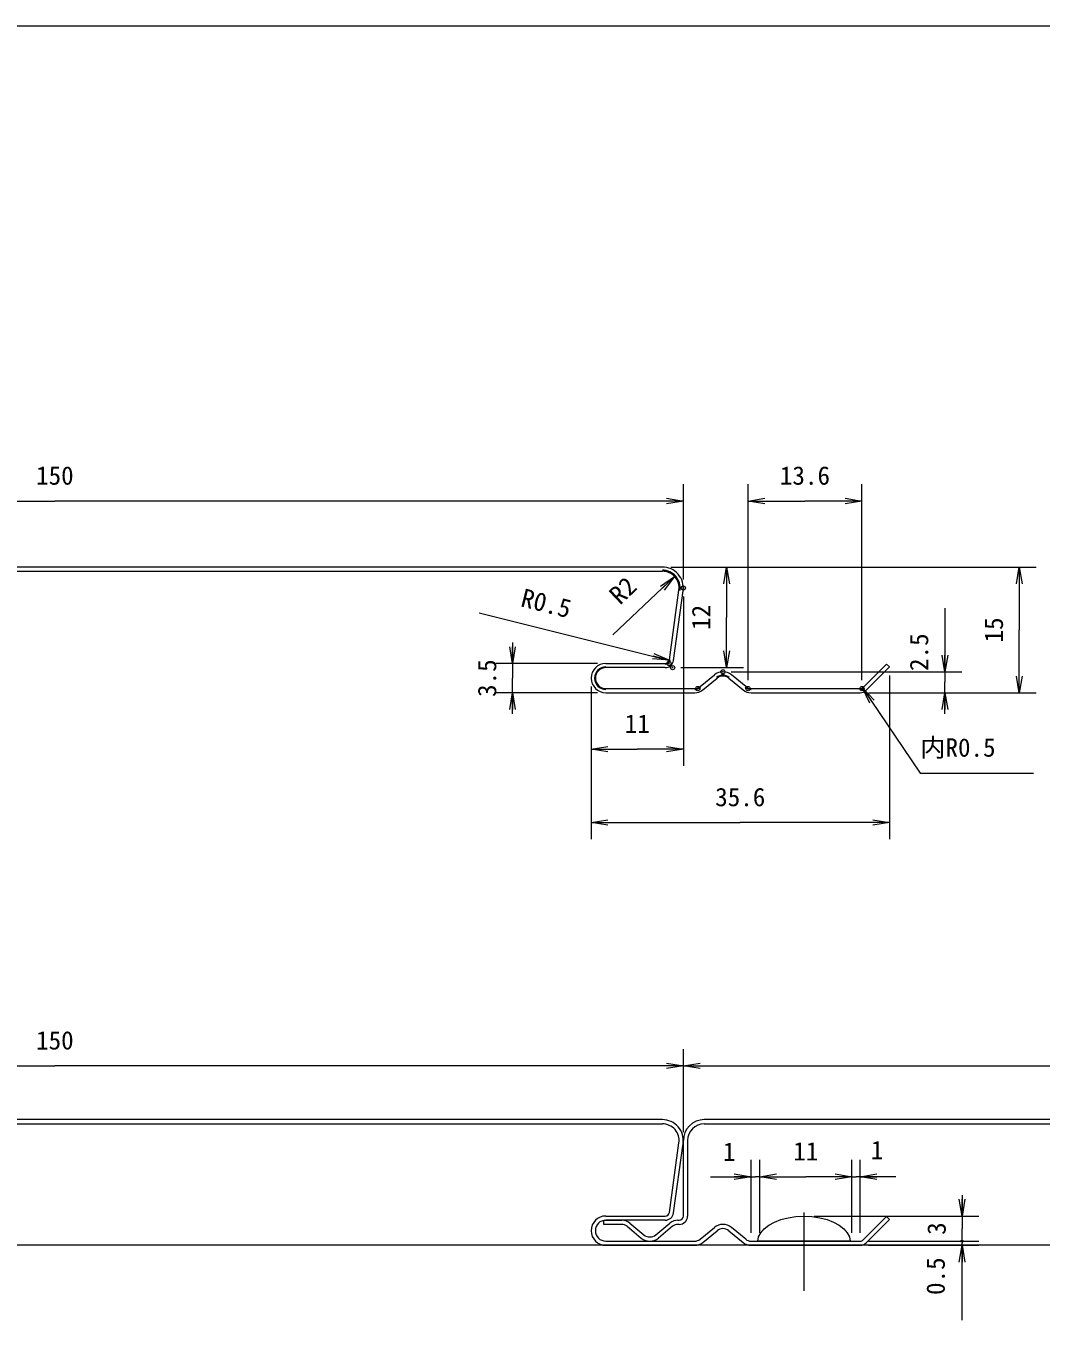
# Model space of a CAD drawing. Units: millimetres on the paper. Extents: x -208 to 189, y -250 to 139.
# Drawn here: x -87.3 to 33.9, y -15 to 139.4 of the extents above; entities that cross this region are included whole.
import ezdxf
from ezdxf.enums import TextEntityAlignment as Align

# ---------------------------------------------------------------- set-up
doc = ezdxf.new("R2010")
doc.units = ezdxf.units.MM
doc.header["$PDMODE"] = 32
doc.header["$PDSIZE"] = 0.5
for name, color, linetype, lineweight in [('0-0_寸法', 7, 'Continuous', 18), ('0-1_通り', 6, 'Continuous', 18), ('1-1', 1, 'Continuous', 18), ('F-F', 5, 'Continuous', 18)]:
    doc.layers.add(name, color=color, linetype=linetype, lineweight=lineweight)
doc.styles.add('ＭＳ ゴシック', font='')
doc.styles.get('ＭＳ ゴシック').set_extended_font_data('MS Gothic')

# ---------------------------------------------------------------- blocks, each defined once
blk = doc.blocks.new('_OPEN')
at = {"layer": '0-0_寸法'}
blk.add_line((0, 0), (-1, 0), dxfattribs=at)
blk.add_lwpolyline([(-1, 0.1667), (0, 0), (-1, -0.1667)], dxfattribs=at)
blk = doc.blocks.new('_D5')
at = {"layer": '0-1_通り'}
blk.add_lwpolyline([(179.335, 195.22), (185.956, 201.489), (186.682, 202.177)], dxfattribs=at)
at = {"layer": '0-1_通り', "xscale": 2, "yscale": 2, "rotation": 43.43862}
blk.add_blockref('_OPEN', (186.682, 202.177), dxfattribs=at)
at = {"layer": '0-1_通り', "color": 7, "style": 'ＭＳ ゴシック'}
blk.add_text('R2', height=2.199, rotation=43.439, dxfattribs=at).set_placement((180.629, 198.216), align=Align.BOTTOM_LEFT)
blk = doc.blocks.new('_D6')
at = {"layer": '0-1_通り'}
blk.add_lwpolyline([(163.367, 197.85), (185.82, 192.241), (186.063, 192.181)], dxfattribs=at)
at = {"layer": '0-1_通り', "xscale": 2, "yscale": 2, "rotation": 345.97408}
blk.add_blockref('_OPEN', (186.063, 192.181), dxfattribs=at)
at = {"layer": '0-1_通り', "color": 7, "style": 'ＭＳ ゴシック'}
blk.add_text('R0.5', height=2.199, rotation=345.974, dxfattribs=at).set_placement((168.044, 198.007), align=Align.BOTTOM_LEFT)
blk = doc.blocks.new('_D7')
at = {"layer": '0-1_通り'}
for p, q in [((167.345, 194.302), (167.345, 190.052)), ((177.48, 191.802), (165.345, 191.802)), ((167.345, 185.802), (167.345, 190.052)), ((177.48, 188.302), (165.345, 188.302))]:
    blk.add_line(p, q, dxfattribs=at)
at = {"layer": '0-1_通り', "xscale": 2, "yscale": 2}
for p, rotation in [((167.345, 191.802), 270), ((167.345, 188.302), 90)]:
    blk.add_blockref('_OPEN', p, dxfattribs=dict(at, rotation=rotation))
at = {"layer": '0-1_通り', "color": 7, "style": 'ＭＳ ゴシック'}
blk.add_text('3.5', height=2.199, rotation=90, dxfattribs=at).set_placement((166.059, 187.802), align=Align.BOTTOM_LEFT)
blk = doc.blocks.new('_D8')
at = {"layer": '0-1_通り'}
for p, q in [((187.73, 199.802), (187.73, 179.572)), ((176.73, 189.052), (176.73, 179.572)), ((176.73, 181.572), (182.23, 181.572)), ((187.73, 181.572), (182.23, 181.572))]:
    blk.add_line(p, q, dxfattribs=at)
at = {"layer": '0-1_通り', "xscale": 2, "yscale": 2, "rotation": 180}
blk.add_blockref('_OPEN', (176.73, 181.572), dxfattribs=at)
at = {"layer": '0-1_通り', "xscale": 2, "yscale": 2}
blk.add_blockref('_OPEN', (187.73, 181.572), dxfattribs=at)
at = {"layer": '0-1_通り', "color": 7, "style": 'ＭＳ ゴシック'}
blk.add_text('11', height=2.199, dxfattribs=at).set_placement((180.73, 182.858), align=Align.BOTTOM_LEFT)
blk = doc.blocks.new('_D10')
at = {"layer": '0-1_通り'}
for p, q in [((37.73, 201.802), (37.73, 213.186)), ((187.73, 201.802), (187.73, 213.186)), ((37.73, 211.186), (112.73, 211.186)), ((187.73, 211.186), (112.73, 211.186))]:
    blk.add_line(p, q, dxfattribs=at)
at = {"layer": '0-1_通り', "xscale": 2, "yscale": 2, "rotation": 180}
blk.add_blockref('_OPEN', (37.73, 211.186), dxfattribs=at)
at = {"layer": '0-1_通り', "xscale": 2, "yscale": 2}
blk.add_blockref('_OPEN', (187.73, 211.186), dxfattribs=at)
at = {"layer": '0-1_通り', "color": 7, "style": 'ＭＳ ゴシック'}
blk.add_text('150', height=2.199, dxfattribs=at).set_placement((110.48, 212.472), align=Align.BOTTOM_LEFT)
blk = doc.blocks.new('_D11')
at = {"layer": '0-1_通り'}
for p, q in [((212.334, 190.379), (212.334, 170.815)), ((176.73, 189.052), (176.73, 170.815)), ((176.73, 172.815), (194.532, 172.815)), ((212.334, 172.815), (194.532, 172.815))]:
    blk.add_line(p, q, dxfattribs=at)
at = {"layer": '0-1_通り', "xscale": 2, "yscale": 2, "rotation": 180}
blk.add_blockref('_OPEN', (176.73, 172.815), dxfattribs=at)
at = {"layer": '0-1_通り', "xscale": 2, "yscale": 2}
blk.add_blockref('_OPEN', (212.334, 172.815), dxfattribs=at)
at = {"layer": '0-1_通り', "color": 7, "style": 'ＭＳ ゴシック'}
blk.add_text('35.6', height=2.199, dxfattribs=at).set_placement((191.532, 174.101), align=Align.BOTTOM_LEFT)
blk = doc.blocks.new('_D12')
at = {"layer": '0-1_通り'}
for p, q in [((186.23, 203.302), (229.827, 203.302)), ((227.827, 203.302), (227.827, 195.802)), ((227.827, 188.302), (227.827, 195.802)), ((209.843, 188.302), (229.827, 188.302))]:
    blk.add_line(p, q, dxfattribs=at)
at = {"layer": '0-1_通り', "xscale": 2, "yscale": 2}
for p, rotation in [((227.827, 203.302), 90), ((227.827, 188.302), 270)]:
    blk.add_blockref('_OPEN', p, dxfattribs=dict(at, rotation=rotation))
at = {"layer": '0-1_通り', "color": 7, "style": 'ＭＳ ゴシック'}
blk.add_text('15', height=2.199, rotation=90, dxfattribs=at).set_placement((226.541, 194.302), align=Align.BOTTOM_LEFT)
blk = doc.blocks.new('_D13')
at = {"layer": '0-1_通り'}
blk.add_lwpolyline([(209.123, 188.888), (216.014, 178.726), (229.514, 178.726)], dxfattribs=at)
at = {"layer": '0-1_通り', "xscale": 2, "yscale": 2, "rotation": 124.14169}
blk.add_blockref('_OPEN', (209.123, 188.888), dxfattribs=at)
at = {"layer": '0-1_通り', "color": 7, "style": 'ＭＳ ゴシック'}
blk.add_text('内R0.5', height=2.199, dxfattribs=at).set_placement((216.014, 180.011), align=Align.BOTTOM_LEFT)
blk = doc.blocks.new('_D14')
at = {"layer": '0-1_通り'}
for p, q in [((218.959, 198.4), (218.959, 189.552)), ((193.45, 190.802), (220.959, 190.802)), ((218.959, 185.802), (218.959, 189.552)), ((209.843, 188.302), (220.959, 188.302))]:
    blk.add_line(p, q, dxfattribs=at)
at = {"layer": '0-1_通り', "xscale": 2, "yscale": 2}
for p, rotation in [((218.959, 190.802), 270), ((218.959, 188.302), 90)]:
    blk.add_blockref('_OPEN', p, dxfattribs=dict(at, rotation=rotation))
at = {"layer": '0-1_通り', "color": 7, "style": 'ＭＳ ゴシック'}
blk.add_text('2.5', height=2.199, rotation=90, dxfattribs=at).set_placement((217.617, 190.9), align=Align.BOTTOM_LEFT)
blk = doc.blocks.new('_D15')
at = {"layer": '0-1_通り'}
for p, q in [((186.23, 203.302), (194.891, 203.302)), ((192.891, 203.302), (192.891, 197.302)), ((192.891, 191.302), (192.891, 197.302)), ((187.45, 191.302), (194.891, 191.302))]:
    blk.add_line(p, q, dxfattribs=at)
at = {"layer": '0-1_通り', "xscale": 2, "yscale": 2}
for p, rotation in [((192.891, 203.302), 90), ((192.891, 191.302), 270)]:
    blk.add_blockref('_OPEN', p, dxfattribs=dict(at, rotation=rotation))
at = {"layer": '0-1_通り', "color": 7, "style": 'ＭＳ ゴシック'}
blk.add_text('12', height=2.199, rotation=90, dxfattribs=at).set_placement((191.605, 195.802), align=Align.BOTTOM_LEFT)
blk = doc.blocks.new('_D16')
at = {"layer": '0-1_通り'}
for p, q in [((195.45, 189.802), (195.45, 213.186)), ((209.05, 189.802), (209.05, 213.186)), ((195.45, 211.186), (202.25, 211.186)), ((209.05, 211.186), (202.25, 211.186))]:
    blk.add_line(p, q, dxfattribs=at)
at = {"layer": '0-1_通り', "xscale": 2, "yscale": 2, "rotation": 180}
blk.add_blockref('_OPEN', (195.45, 211.186), dxfattribs=at)
at = {"layer": '0-1_通り', "xscale": 2, "yscale": 2}
blk.add_blockref('_OPEN', (209.05, 211.186), dxfattribs=at)
at = {"layer": '0-1_通り', "color": 7, "style": 'ＭＳ ゴシック'}
blk.add_text('13.6', height=2.199, dxfattribs=at).set_placement((199.25, 212.472), align=Align.BOTTOM_LEFT)
blk = doc.blocks.new('BLOCK003')
at = {"layer": '0-1_通り', "color": 1}
for p, q in [((185.23, 137.355), (40.23, 137.355)), ((40.23, 136.855), (185.23, 136.855)), ((37.73, 125.855), (37.73, 134.855)), ((38.23, 134.855), (38.23, 125.855)), ((186.073, 126.287), (187.211, 134.583)), ((186.568, 126.219), (187.707, 134.515)), ((37.089, 125.355), (37.23, 125.355)), ((178.48, 125.855), (185.578, 125.855)), ((185.578, 125.355), (178.48, 125.355)), ((209.55, 122.648), (212.334, 125.432)), ((31.007, 124.627), (32.712, 123.221)), ((31.325, 125.012), (33.03, 123.606)), ((34.43, 123.606), (36.135, 125.012)), ((36.453, 124.627), (34.748, 123.221)), ((37.23, 124.855), (37.089, 124.855)), ((189.727, 123.084), (191.432, 124.49)), ((190.045, 122.698), (191.75, 124.104)), ((193.15, 124.104), (194.855, 122.698)), ((195.173, 123.084), (193.468, 124.49)), ((178.48, 122.855), (189.091, 122.855)), ((178.48, 122.355), (189.091, 122.355)), ((195.809, 122.855), (208.843, 122.855)), ((195.809, 122.355), (208.843, 122.355))]:
    blk.add_line(p, q, dxfattribs=at)
for points in [[(30.371, 124.855), (28.23, 124.855), (28.23, 125.355), (30.371, 125.355)], [(209.196, 123.002), (211.98, 125.786), (212.334, 125.432)]]:
    blk.add_lwpolyline(points, dxfattribs=at)
for centre, radius, start, end in [((40.23, 134.855), 2.5, 90, 180), ((40.23, 134.855), 2, 90, 180), ((185.23, 134.855), 2.5, 352.18692, 90), ((185.23, 134.855), 2, 352.18692, 90), ((30.371, 123.855), 1.5, 50.49074, 90), ((37.089, 123.855), 1.5, 90, 129.50926), ((37.23, 125.855), 0.5, 270, 0), ((37.23, 125.855), 1, 270, 0), ((178.48, 124.105), 1.75, 90, 270), ((178.48, 124.105), 1.25, 90, 270), ((185.578, 126.355), 0.5, 270, 352.18692), ((185.578, 126.355), 1, 270, 352.18692), ((30.371, 123.855), 1, 50.49074, 90), ((33.73, 124.455), 1.1, 230.49074, 309.50926), ((37.089, 123.855), 1, 90, 129.50926), ((192.45, 123.255), 1.6, 50.49074, 129.50926), ((192.45, 123.255), 1.1, 50.49074, 129.50926), ((33.73, 124.455), 1.6, 230.49074, 309.50926), ((189.091, 123.855), 1, 270, 309.50926), ((189.091, 123.855), 1.5, 270, 309.50926), ((195.809, 123.855), 1.5, 230.49074, 270), ((195.809, 123.855), 1, 230.49074, 270), ((208.843, 123.355), 0.5, 270, 315), ((208.843, 123.355), 1, 270, 315)]:
    blk.add_arc(centre, radius, start, end, dxfattribs=at)
blk = doc.blocks.new('BLOCK004')
at = {"layer": '0-1_通り'}
for p, q in [((335.23, 137.355), (190.23, 137.355)), ((190.23, 136.855), (335.23, 136.855)), ((187.73, 125.855), (187.73, 134.855)), ((188.23, 134.855), (188.23, 125.855)), ((336.073, 126.287), (337.211, 134.583)), ((336.568, 126.219), (337.707, 134.515)), ((187.089, 125.355), (187.23, 125.355)), ((328.48, 125.855), (335.578, 125.855)), ((335.578, 125.355), (328.48, 125.355)), ((359.55, 122.648), (362.334, 125.432)), ((181.007, 124.627), (182.712, 123.221)), ((181.325, 125.012), (183.03, 123.606)), ((184.43, 123.606), (186.135, 125.012)), ((186.453, 124.627), (184.748, 123.221)), ((187.23, 124.855), (187.089, 124.855)), ((339.727, 123.084), (341.432, 124.49)), ((340.045, 122.698), (341.75, 124.104)), ((343.15, 124.104), (344.855, 122.698)), ((345.173, 123.084), (343.468, 124.49)), ((328.48, 122.855), (339.091, 122.855)), ((328.48, 122.355), (339.091, 122.355)), ((345.809, 122.855), (358.843, 122.855)), ((345.809, 122.355), (358.843, 122.355))]:
    blk.add_line(p, q, dxfattribs=at)
for points in [[(180.371, 124.855), (178.23, 124.855), (178.23, 125.355), (180.371, 125.355)], [(359.196, 123.002), (361.98, 125.786), (362.334, 125.432)]]:
    blk.add_lwpolyline(points, dxfattribs=at)
for centre, radius, start, end in [((190.23, 134.855), 2.5, 90, 180), ((190.23, 134.855), 2, 90, 180), ((335.23, 134.855), 2.5, 352.18692, 90), ((335.23, 134.855), 2, 352.18692, 90), ((180.371, 123.855), 1.5, 50.49074, 90), ((187.089, 123.855), 1.5, 90, 129.50926), ((187.23, 125.855), 0.5, 270, 0), ((187.23, 125.855), 1, 270, 0), ((328.48, 124.105), 1.75, 90, 270), ((328.48, 124.105), 1.25, 90, 270), ((335.578, 126.355), 0.5, 270, 352.18692), ((335.578, 126.355), 1, 270, 352.18692), ((180.371, 123.855), 1, 50.49074, 90), ((183.73, 124.455), 1.1, 230.49074, 309.50926), ((187.089, 123.855), 1, 90, 129.50926), ((342.45, 123.255), 1.6, 50.49074, 129.50926), ((342.45, 123.255), 1.1, 50.49074, 129.50926), ((183.73, 124.455), 1.6, 230.49074, 309.50926), ((339.091, 123.855), 1, 270, 309.50926), ((339.091, 123.855), 1.5, 270, 309.50926), ((345.809, 123.855), 1.5, 230.49074, 270), ((345.809, 123.855), 1, 230.49074, 270), ((358.843, 123.355), 0.5, 270, 315), ((358.843, 123.355), 1, 270, 315)]:
    blk.add_arc(centre, radius, start, end, dxfattribs=at)
blk = doc.blocks.new('_D18')
at = {"layer": '0-1_通り'}
for p, q in [((37.73, 135.855), (37.73, 145.777)), ((37.73, 143.777), (112.73, 143.777)), ((187.73, 143.777), (112.73, 143.777))]:
    blk.add_line(p, q, dxfattribs=at)
at = {"layer": '0-1_通り', "xscale": 2, "yscale": 2, "rotation": 180}
blk.add_blockref('_OPEN', (37.73, 143.777), dxfattribs=at)
at = {"layer": '0-1_通り', "xscale": 2, "yscale": 2}
blk.add_blockref('_OPEN', (187.73, 143.777), dxfattribs=at)
at = {"layer": '0-1_通り', "color": 7, "style": 'ＭＳ ゴシック'}
blk.add_text('150', height=2.199, dxfattribs=at).set_placement((110.48, 145.063), align=Align.BOTTOM_LEFT)
blk = doc.blocks.new('_D19')
at = {"layer": '0-1_通り'}
for p, q in [((187.73, 135.855), (187.73, 145.777)), ((337.73, 135.855), (337.73, 145.777)), ((187.73, 143.777), (262.73, 143.777)), ((337.73, 143.777), (262.73, 143.777))]:
    blk.add_line(p, q, dxfattribs=at)
at = {"layer": '0-1_通り', "xscale": 2, "yscale": 2, "rotation": 180}
blk.add_blockref('_OPEN', (187.73, 143.777), dxfattribs=at)
at = {"layer": '0-1_通り', "xscale": 2, "yscale": 2}
blk.add_blockref('_OPEN', (337.73, 143.777), dxfattribs=at)
at = {"layer": '0-1_通り', "color": 7, "style": 'ＭＳ ゴシック'}
blk.add_text('150', height=2.199, dxfattribs=at).set_placement((260.48, 145.063), align=Align.BOTTOM_LEFT)
blk = doc.blocks.new('_D21')
at = {"layer": '0-1_通り'}
for p, q in [((209.843, 122.355), (222.995, 122.355)), ((220.995, 122.855), (220.995, 122.605)), ((220.995, 113.43), (220.995, 122.605))]:
    blk.add_line(p, q, dxfattribs=at)
at = {"layer": '0-1_通り', "xscale": 2, "yscale": 2, "rotation": 90}
blk.add_blockref('_OPEN', (220.995, 122.355), dxfattribs=at)
at = {"layer": '0-1_通り', "color": 7, "style": 'ＭＳ ゴシック'}
blk.add_text('0.5', height=2.199, rotation=90, dxfattribs=at).set_placement((219.596, 116.43), align=Align.BOTTOM_LEFT)
blk = doc.blocks.new('_DOT')
at = {"layer": '0-0_寸法'}
blk.add_line((-0.5, 0), (-1, 0), dxfattribs=at)
blk.add_circle((0, 0), 0.25, dxfattribs=at)
blk.add_circle((0, 0), 0.25, dxfattribs=at)
blk = doc.blocks.new('_D22')
at = {"layer": '0-1_通り'}
for p, q in [((220.995, 128.355), (220.995, 124.355)), ((203.35, 125.855), (222.995, 125.855)), ((220.995, 122.855), (220.995, 124.355)), ((209.843, 122.855), (222.995, 122.855))]:
    blk.add_line(p, q, dxfattribs=at)
at = {"layer": '0-1_通り', "rotation": 270}
for name, p, xscale, yscale in [('_OPEN', (220.995, 125.855), 2, 2), ('_DOT', (220.995, 122.855), 0.5333333, 0.5333333)]:
    blk.add_blockref(name, p, dxfattribs=dict(at, xscale=xscale, yscale=yscale))
at = {"layer": '0-1_通り', "color": 7, "style": 'ＭＳ ゴシック'}
blk.add_text('3', height=2.199, rotation=90, dxfattribs=at).set_placement((219.709, 123.605), align=Align.BOTTOM_LEFT)
blk = doc.blocks.new('_D23')
at = {"layer": '0-1_通り'}
for p, q in [((195.809, 123.855), (195.809, 132.541)), ((190.953, 130.541), (196.329, 130.541)), ((196.85, 130.541), (196.329, 130.541))]:
    blk.add_line(p, q, dxfattribs=at)
at = {"layer": '0-1_通り', "xscale": 2, "yscale": 2}
blk.add_blockref('_OPEN', (195.809, 130.541), dxfattribs=at)
at = {"layer": '0-1_通り', "color": 7, "style": 'ＭＳ ゴシック'}
blk.add_text('1', height=2.199, dxfattribs=at).set_placement((192.453, 131.779), align=Align.BOTTOM_LEFT)
blk = doc.blocks.new('_D24')
at = {"layer": '0-1_通り'}
for p, q in [((196.85, 123.855), (196.85, 132.541)), ((196.85, 130.541), (202.35, 130.541)), ((207.85, 130.541), (202.35, 130.541))]:
    blk.add_line(p, q, dxfattribs=at)
at = {"layer": '0-1_通り', "xscale": 2, "yscale": 2, "rotation": 180}
blk.add_blockref('_OPEN', (196.85, 130.541), dxfattribs=at)
at = {"layer": '0-1_通り', "xscale": 2, "yscale": 2}
blk.add_blockref('_OPEN', (207.85, 130.541), dxfattribs=at)
at = {"layer": '0-1_通り', "color": 7, "style": 'ＭＳ ゴシック'}
blk.add_text('11', height=2.199, dxfattribs=at).set_placement((200.85, 131.827), align=Align.BOTTOM_LEFT)
blk = doc.blocks.new('_D25')
at = {"layer": '0-1_通り'}
for p, q in [((207.85, 123.855), (207.85, 132.541)), ((208.843, 123.855), (208.843, 132.541)), ((207.85, 130.541), (208.346, 130.541)), ((213.104, 130.541), (208.346, 130.541))]:
    blk.add_line(p, q, dxfattribs=at)
at = {"layer": '0-1_通り', "xscale": 2, "yscale": 2, "rotation": 180}
blk.add_blockref('_OPEN', (208.843, 130.541), dxfattribs=at)
at = {"layer": '0-1_通り', "color": 7, "style": 'ＭＳ ゴシック'}
blk.add_text('1', height=2.199, dxfattribs=at).set_placement((210.104, 131.971), align=Align.BOTTOM_LEFT)
blk = doc.blocks.new('BLOCK008')
at = {"layer": '0-1_通り', "color": 8}
blk.add_line((202.35, 119.403), (202.35, 128.763), dxfattribs=at)
blk.add_lwpolyline([(207.85, 122.855), (207.766, 122.334), (207.518, 121.829), (207.113, 121.355), (206.563, 120.927), (205.885, 120.557), (205.1, 120.257), (204.231, 120.036), (203.305, 119.901), (202.35, 119.855), (201.395, 119.901), (200.469, 120.036), (199.6, 120.257), (198.814, 120.557), (198.136, 120.927), (197.587, 121.355), (197.181, 121.829), (196.933, 122.334), (196.85, 122.855), (196.85, 122.855)], close=True, dxfattribs=at)

msp = doc.modelspace()

# ---------------------------------------------------------------- linework, layer by layer
at = {"layer": '1-1'}
for p, q in [((-11.304, 74.849), (-156.304, 74.849)), ((-156.304, 74.349), (-11.304, 74.349)), ((-10.461, 63.781), (-9.322, 72.077)), ((-9.965, 63.713), (-8.827, 72.009)), ((-18.054, 63.349), (-10.956, 63.349)), ((-10.956, 62.849), (-18.054, 62.849)), ((-6.807, 60.578), (-5.102, 61.984)), ((-1.361, 60.578), (-3.066, 61.984)), ((13.016, 60.142), (15.8, 62.926)), ((-18.054, 60.349), (-7.443, 60.349)), ((-6.489, 60.192), (-4.784, 61.598)), ((-3.384, 61.598), (-1.679, 60.192)), ((-0.725, 60.349), (12.309, 60.349)), ((-18.054, 59.849), (-7.443, 59.849)), ((-0.725, 59.849), (12.309, 59.849))]:
    msp.add_line(p, q, dxfattribs=at)
at = {"layer": '1-1', "color": 5}
msp.add_line((171.191, -6.098), (-188.011, -6.098), dxfattribs=at)
at = {"layer": '1-1'}
msp.add_lwpolyline([(12.662, 60.496), (15.447, 63.28), (15.8, 62.926)], dxfattribs=at)
for centre, radius, start, end in [((-11.304, 72.349), 2.5, 352.18692, 90), ((-11.304, 72.349), 2, 352.18692, 90), ((-18.054, 61.599), 1.75, 90, 270), ((-10.956, 63.849), 0.5, 270, 352.18692), ((-10.956, 63.849), 1, 270, 352.18692), ((-18.054, 61.599), 1.25, 90, 270), ((-4.084, 60.749), 1.6, 50.49074, 129.50926), ((-4.084, 60.749), 1.1, 50.49074, 129.50926), ((-7.443, 61.349), 1, 270, 309.50926), ((-0.725, 61.349), 1, 230.49074, 270), ((12.309, 60.849), 0.5, 270, 315), ((-7.443, 61.349), 1.5, 270, 309.50926), ((-0.725, 61.349), 1.5, 230.49074, 270), ((12.309, 60.849), 1, 270, 315)]:
    msp.add_arc(centre, radius, start, end, dxfattribs=at)
at = {"layer": '1-1', "color": 5}
for centre, radius, start, end in [((-11.304, 72.349), 2.125, 352.18692, 90), ((-10.956, 63.849), 0.6, 270, 352.18692), ((-18.054, 61.599), 1.35, 90, 270), ((-4.084, 60.749), 1.2, 50.49074, 129.50926), ((-7.443, 61.349), 1.1, 270, 309.50926), ((-0.725, 61.349), 1.1, 230.49074, 270), ((12.309, 60.849), 0.6, 270, 315)]:
    msp.add_arc(centre, radius, start, end, dxfattribs=at)
at = {"layer": '1-1', "color": 3}
for p in [(-8.804, 72.349), (-10.52, 63.349), (-10.084, 62.849), (-4.084, 62.349), (-7.084, 60.349), (-1.084, 60.349), (12.516, 60.349)]:
    msp.add_point(p, dxfattribs=at)
at = {"layer": 'F-F', "color": 7}
msp.add_line((-208.437, 139.439), (189.163, 139.439), dxfattribs=at)

# ---------------------------------------------------------------- block references
at = {"layer": '1-1'}
for name in ['_D10', '_D16', '_D12', '_D15', '_D5', '_D6', '_D8', '_D14', '_D7', '_D11', '_D13', '_D18', '_D19', 'BLOCK003', 'BLOCK004', '_D25', '_D23', '_D24', '_D22', '_D21']:
    msp.add_blockref(name, (-196.534, -128.453), dxfattribs=at)
at = {"layer": '1-1', "rotation": 180}
msp.add_blockref('BLOCK008', (207.944, 117.239), dxfattribs=at)

doc.saveas('drawing.dxf')
